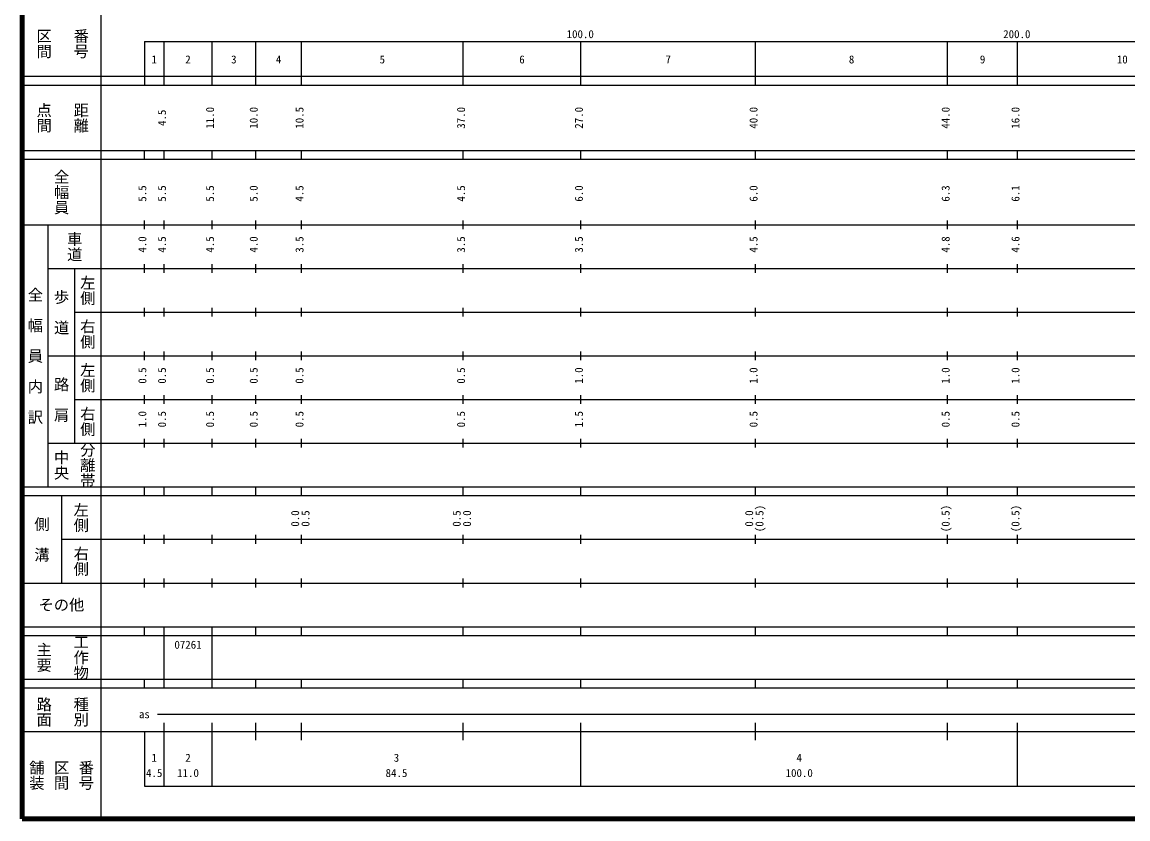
# Model space of a CAD drawing. Units: millimetres on the paper, enlarged 1000 times. Extents: x 40000 to 680000, y 20000 to 380000.
# Drawn here: x 40000 to 293286, y 20000 to 202409 of the extents above; entities that cross this region are included whole.
import ezdxf
from ezdxf.enums import TextEntityAlignment as Align

# ---------------------------------------------------------------- set-up
doc = ezdxf.new("R2010")
doc.units = ezdxf.units.MM
doc.header["$LTSCALE"] = 1000
doc.layers.add('M-TTL', color=2, linetype='Continuous', lineweight=140)
doc.layers.add('M-TTL-BAND', color=7, linetype='Continuous', lineweight=25)
doc.styles.add('@ＭＳ ゴシック', font='')
doc.styles.add('ＭＳ ゴシック', font='')
doc.styles.get('@ＭＳ ゴシック').set_extended_font_data('@MS Gothic')
doc.styles.get('ＭＳ ゴシック').set_extended_font_data('MS Gothic')

msp = doc.modelspace()

# ---------------------------------------------------------------- linework, layer by layer
at = {"layer": 'M-TTL'}
for p, q in [((40000, 380000), (40000, 20000)), ((40000, 20000), (680000, 20000))]:
    msp.add_line(p, q, dxfattribs=at)
at = {"layer": 'M-TTL-BAND'}
for p, q in [((58000, 370000), (58000, 20000)), ((68000, 198000), (579000, 198000)), ((68000, 198000), (68000, 188000)), ((72500, 188000), (72500, 198000)), ((83500, 188000), (83500, 198000)), ((93500, 188000), (93500, 198000)), ((104000, 188000), (104000, 198000)), ((141000, 188000), (141000, 198000)), ((168000, 188000), (168000, 198000)), ((208000, 188000), (208000, 198000)), ((252000, 188000), (252000, 198000)), ((268000, 188000), (268000, 198000)), ((40000, 190000), (579000, 190000)), ((40000, 188000), (579000, 188000)), ((40000, 173000), (579000, 173000)), ((68000, 171000), (68000, 173000)), ((72500, 171000), (72500, 173000)), ((83500, 171000), (83500, 173000)), ((93500, 171000), (93500, 173000)), ((104000, 171000), (104000, 173000)), ((141000, 171000), (141000, 173000)), ((168000, 171000), (168000, 173000)), ((208000, 171000), (208000, 173000)), ((252000, 171000), (252000, 173000)), ((268000, 171000), (268000, 173000)), ((40000, 171000), (579000, 171000)), ((40000, 156000), (579000, 156000)), ((46000, 96000), (46000, 156000)), ((68000, 155000), (68000, 157000)), ((72500, 155000), (72500, 157000)), ((83500, 155000), (83500, 157000)), ((93500, 155000), (93500, 157000)), ((104000, 155000), (104000, 157000)), ((141000, 155000), (141000, 157000)), ((168000, 155000), (168000, 157000)), ((208000, 155000), (208000, 157000)), ((252000, 155000), (252000, 157000)), ((268000, 155000), (268000, 157000)), ((68000, 145000), (68000, 147000)), ((72500, 145000), (72500, 147000)), ((83500, 145000), (83500, 147000)), ((93500, 145000), (93500, 147000)), ((104000, 145000), (104000, 147000)), ((141000, 145000), (141000, 147000)), ((168000, 145000), (168000, 147000)), ((208000, 145000), (208000, 147000)), ((252000, 145000), (252000, 147000)), ((268000, 145000), (268000, 147000)), ((46000, 146000), (579000, 146000)), ((52000, 146000), (52000, 106000)), ((68000, 135000), (68000, 137000)), ((72500, 135000), (72500, 137000)), ((83500, 135000), (83500, 137000)), ((93500, 135000), (93500, 137000)), ((104000, 135000), (104000, 137000)), ((141000, 135000), (141000, 137000)), ((168000, 135000), (168000, 137000)), ((208000, 135000), (208000, 137000)), ((252000, 135000), (252000, 137000)), ((268000, 135000), (268000, 137000)), ((52000, 136000), (579000, 136000)), ((68000, 125000), (68000, 127000)), ((72500, 125000), (72500, 127000)), ((83500, 125000), (83500, 127000)), ((93500, 125000), (93500, 127000)), ((104000, 125000), (104000, 127000)), ((141000, 125000), (141000, 127000)), ((168000, 125000), (168000, 127000)), ((208000, 125000), (208000, 127000)), ((252000, 125000), (252000, 127000)), ((268000, 125000), (268000, 127000)), ((46000, 126000), (579000, 126000)), ((68000, 115000), (68000, 117000)), ((72500, 115000), (72500, 117000)), ((83500, 115000), (83500, 117000)), ((93500, 115000), (93500, 117000)), ((104000, 115000), (104000, 117000)), ((141000, 115000), (141000, 117000)), ((168000, 115000), (168000, 117000)), ((208000, 115000), (208000, 117000)), ((252000, 115000), (252000, 117000)), ((268000, 115000), (268000, 117000)), ((52000, 116000), (579000, 116000)), ((68000, 105000), (68000, 107000)), ((72500, 105000), (72500, 107000)), ((83500, 105000), (83500, 107000)), ((93500, 105000), (93500, 107000)), ((104000, 105000), (104000, 107000)), ((141000, 105000), (141000, 107000)), ((168000, 105000), (168000, 107000)), ((208000, 105000), (208000, 107000)), ((252000, 105000), (252000, 107000)), ((268000, 105000), (268000, 107000)), ((46000, 106000), (579000, 106000)), ((40000, 96000), (579000, 96000)), ((40000, 94000), (579000, 94000)), ((49000, 94000), (49000, 74000)), ((68000, 94000), (68000, 96000)), ((72500, 94000), (72500, 96000)), ((83500, 94000), (83500, 96000)), ((93500, 94000), (93500, 96000)), ((104000, 94000), (104000, 96000)), ((141000, 94000), (141000, 96000)), ((168000, 94000), (168000, 96000)), ((208000, 94000), (208000, 96000)), ((252000, 94000), (252000, 96000)), ((268000, 94000), (268000, 96000)), ((49000, 84000), (579000, 84000)), ((68000, 83000), (68000, 85000)), ((72500, 83000), (72500, 85000)), ((83500, 83000), (83500, 85000)), ((93500, 83000), (93500, 85000)), ((104000, 83000), (104000, 85000)), ((141000, 83000), (141000, 85000)), ((168000, 83000), (168000, 85000)), ((208000, 83000), (208000, 85000)), ((252000, 83000), (252000, 85000)), ((268000, 83000), (268000, 85000)), ((40000, 74000), (579000, 74000)), ((68000, 73000), (68000, 75000)), ((72500, 73000), (72500, 75000)), ((83500, 73000), (83500, 75000)), ((93500, 73000), (93500, 75000)), ((104000, 73000), (104000, 75000)), ((141000, 73000), (141000, 75000)), ((168000, 73000), (168000, 75000)), ((208000, 73000), (208000, 75000)), ((252000, 73000), (252000, 75000)), ((268000, 73000), (268000, 75000)), ((40000, 64000), (579000, 64000)), ((68000, 62000), (68000, 64000)), ((72500, 62000), (72500, 64000)), ((83500, 62000), (83500, 64000)), ((93500, 62000), (93500, 64000)), ((104000, 62000), (104000, 64000)), ((141000, 62000), (141000, 64000)), ((168000, 62000), (168000, 64000)), ((208000, 62000), (208000, 64000)), ((252000, 62000), (252000, 64000)), ((268000, 62000), (268000, 64000)), ((40000, 62000), (579000, 62000)), ((72500, 52000), (72500, 62000)), ((83500, 52000), (83500, 62000)), ((40000, 52000), (579000, 52000)), ((68000, 50000), (68000, 52000)), ((72500, 50000), (72500, 52000)), ((83500, 50000), (83500, 52000)), ((93500, 50000), (93500, 52000)), ((104000, 50000), (104000, 52000)), ((141000, 50000), (141000, 52000)), ((168000, 50000), (168000, 52000)), ((208000, 50000), (208000, 52000)), ((252000, 50000), (252000, 52000)), ((268000, 50000), (268000, 52000)), ((40000, 50000), (579000, 50000)), ((71000, 44000), (573000, 44000)), ((72500, 27500), (72500, 42000)), ((83500, 27500), (83500, 42000)), ((93500, 38000), (93500, 42000)), ((104000, 38000), (104000, 42000)), ((141000, 38000), (141000, 42000)), ((168000, 27500), (168000, 42000)), ((208000, 38000), (208000, 42000)), ((252000, 38000), (252000, 42000)), ((268000, 27500), (268000, 42000)), ((40000, 40000), (579000, 40000)), ((68000, 40000), (68000, 27500)), ((68000, 27500), (579000, 27500))]:
    msp.add_line(p, q, dxfattribs=at)

# ---------------------------------------------------------------- texts
at = {"layer": 'M-TTL-BAND', "style": '@ＭＳ ゴシック'}
for s, p in [('区間', (45000, 197500)), ('番号', (53500, 197500)), ('点間', (45000, 180500)), ('距離', (53500, 180500)), ('全幅員', (49000, 163500)), ('車道', (52000, 151000)), ('左側', (55000, 141000)), ('全\u3000幅\u3000員\u3000内\u3000訳', (43000, 126000)), ('歩\u3000道', (49000, 136000)), ('右側', (55000, 131000)), ('左側', (55000, 121000)), ('路\u3000肩', (49000, 116000)), ('右側', (55000, 111000)), ('中央', (49000, 101000)), ('分離帯', (55000, 101000)), ('左側', (53500, 89000)), ('側\u3000溝', (44500, 84000)), ('右側', (53500, 79000)), ('工作物', (53500, 57000)), ('主要', (45000, 57000)), ('路面', (45000, 44500)), ('種別', (53500, 44500)), ('舗装', (43333, 30000)), ('区間', (49000, 30000)), ('番号', (54667, 30000))]:
    msp.add_text(s, height=2566, rotation=270, dxfattribs=at).set_placement(p, align=Align.MIDDLE_CENTER)
at = {"layer": 'M-TTL-BAND', "style": 'ＭＳ ゴシック'}
for s, p in [('100.0', (167844, 198195)), ('200.0', (267844, 198195)), ('1', (70250, 192405)), ('2', (78000, 192405)), ('3', (88500, 192405)), ('4', (98750, 192405)), ('5', (122500, 192405)), ('6', (154500, 192405)), ('7', (188000, 192405)), ('8', (230000, 192405)), ('9', (260000, 192405)), ('10', (292000, 192405)), ('07261', (78000, 58405)), ('as', (68000, 42500)), ('1', (70250, 32523)), ('2', (78000, 32523)), ('3', (125750, 32523)), ('4', (218000, 32523)), ('4.5', (70250, 29033)), ('11.0', (78000, 29033)), ('84.5', (125750, 29033)), ('100.0', (218000, 29033))]:
    msp.add_text(s, height=1833, dxfattribs=at).set_placement(p, align=Align.BOTTOM_CENTER)
for s, p in [('11.0', (84500, 180500)), ('10.0', (94500, 180500)), ('10.5', (105000, 180500)), ('37.0', (142000, 180500)), ('27.0', (169000, 180500)), ('40.0', (209000, 180500)), ('44.0', (253000, 180500)), ('16.0', (269000, 180500)), ('4.5', (73500, 180500)), ('5.5', (69000, 163174)), ('5.5', (73500, 163174)), ('5.5', (84500, 163174)), ('5.0', (94500, 163174)), ('4.5', (105000, 163174)), ('4.5', (142000, 163174)), ('6.0', (169000, 163174)), ('6.0', (209000, 163174)), ('6.3', (253000, 163174)), ('6.1', (269000, 163174)), ('4.0', (69000, 151500)), ('4.5', (73500, 151500)), ('4.5', (84500, 151500)), ('4.0', (94500, 151500)), ('3.5', (105000, 151500)), ('3.5', (142000, 151500)), ('3.5', (169000, 151500)), ('4.5', (209000, 151500)), ('4.8', (253000, 151500)), ('4.6', (269000, 151500)), ('0.5', (69000, 121500)), ('0.5', (73500, 121500)), ('0.5', (84500, 121500)), ('0.5', (94500, 121500)), ('0.5', (105000, 121500)), ('0.5', (142000, 121500)), ('1.0', (169000, 121500)), ('1.0', (209000, 121500)), ('1.0', (253000, 121500)), ('1.0', (269000, 121500)), ('1.0', (69000, 111500)), ('0.5', (73500, 111500)), ('0.5', (84500, 111500)), ('0.5', (94500, 111500)), ('0.5', (105000, 111500)), ('0.5', (142000, 111500)), ('1.5', (169000, 111500)), ('0.5', (209000, 111500)), ('0.5', (253000, 111500)), ('0.5', (269000, 111500)), ('(0.5)', (210370, 88764)), ('(0.5)', (253000, 88764)), ('(0.5)', (269000, 88764)), ('0.0', (104000, 88764)), ('0.5', (106370, 88764)), ('0.5', (141000, 88764)), ('0.0', (143370, 88764)), ('0.0', (208000, 88764))]:
    msp.add_text(s, height=1833, rotation=90, dxfattribs=at).set_placement(p, align=Align.BOTTOM_CENTER)
msp.add_text('その他', height=2566, dxfattribs=at).set_placement((49000, 69000), align=Align.MIDDLE_CENTER)

doc.saveas('drawing.dxf')
